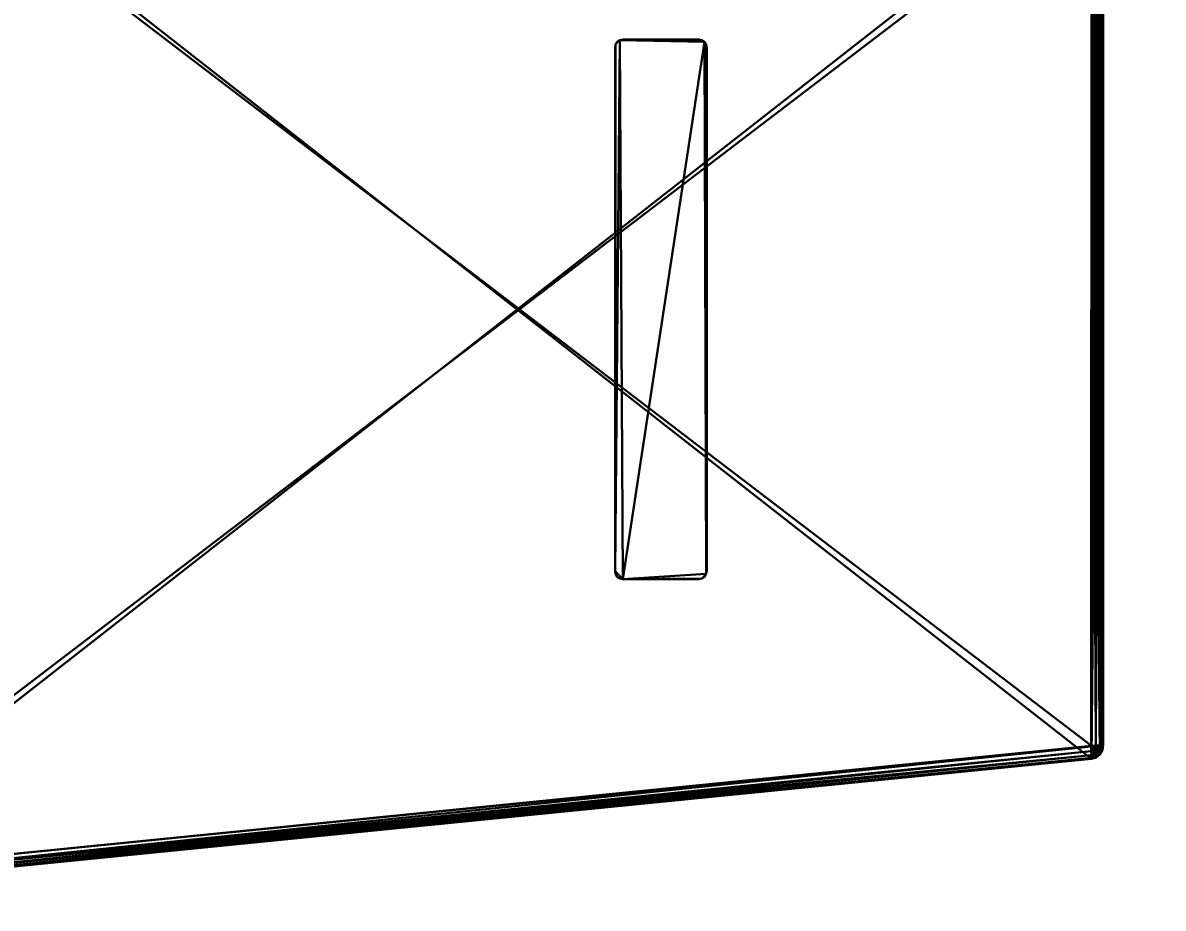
# Model space of a CAD drawing. Header units: millimetres. Extents: x 31518 to 88853, y -87450 to 166285.
# Drawn here: x 68456 to 70241, y -84200 to -82813 of the extents above; entities that cross this region are included whole.
import ezdxf

# ---------------------------------------------------------------- set-up
doc = ezdxf.new("R2010")
doc.units = ezdxf.units.MM
doc.styles.add('ROMANS', font='SIMHEI_0.TTF')
doc.dimstyles.new('60', dxfattribs={"dimscale": 60, "dimtxt": 2.5, "dimasz": 1.25, "dimexe": 1.5, "dimexo": 0, "dimgap": 1, "dimtad": 1, "dimdec": 0, "dimzin": 0, "dimdsep": 46, "dimtxsty": 'ROMANS', "dimblk": 'OBLIQUE', "dimcen": 0, "dimdle": 1.5, "dimclrd": 105, "dimclre": 105, "dimclrt": 112, "dimadec": 0, "dimazin": 0, "dimtfac": 1, "dimtdec": 0, "dimtix": 1, "dimtofl": 0, "dimtmove": 2, "dimatfit": 2, "dimldrblk": 'DOT', "dimfxl": 1.5, "dimtolj": 1, "dimtzin": 0, "dimlwd": 13, "dimlwe": 13, "dimarcsym": 0})

# ---------------------------------------------------------------- blocks, each defined once
blk = doc.blocks.new('*U47')
at = {"color": 30}
mesh = blk.add_polyface(dxfattribs=at)
corners = [(111.1, 37.5), (110.72, 102.42), (121.81, 102.21), (110.1, 38.5), (122.03, 38.12), (122.1, 101.5), (121.1, 102.5), (110.18, 101.88), (110.4, 37.79), (121.49, 37.58), (122.1, 38.5), (122.03, 101.88), (121.49, 102.42), (111.1, 102.5), (110.4, 102.21), (110.1, 101.5), (110.18, 38.12), (110.72, 37.58), (121.1, 37.5), (121.81, 37.79)]
mesh.append_faces([[corners[k] for k in face] for face in [(5, 4, 10), (2, 5, 11), (6, 2, 12), (1, 6, 13), (7, 1, 14), (3, 7, 15), (8, 3, 16), (0, 8, 17), (9, 0, 18), (4, 9, 19)]], dxfattribs={"vtx0": -1, "color": 30})
mesh.append_faces([[corners[k] for k in face] for face in [(0, 2, 1), (0, 1, 3), (2, 0, 4), (2, 4, 5), (1, 2, 6), (3, 1, 7), (0, 3, 8), (4, 0, 9)]], dxfattribs={"vtx0": -1, "vtx1": -1, "vtx2": -1, "color": 30})
mesh = blk.add_polyface(dxfattribs=at)
corners = [(111.1, 37.5, -65), (110.72, 102.42, -65), (121.81, 102.21, -65), (110.1, 38.5, -65), (122.03, 38.12, -65), (122.1, 101.5, -65), (121.1, 102.5, -65), (110.18, 101.88, -65), (110.4, 37.79, -65), (121.49, 37.58, -65), (122.1, 38.5, -65), (122.03, 101.88, -65), (121.49, 102.42, -65), (111.1, 102.5, -65), (110.4, 102.21, -65), (110.1, 101.5, -65), (110.18, 38.12, -65), (110.72, 37.58, -65), (121.1, 37.5, -65), (121.81, 37.79, -65)]
mesh.append_faces([[corners[k] for k in face] for face in [(0, 1, 2), (0, 3, 1), (2, 4, 0), (2, 5, 4), (1, 6, 2), (3, 7, 1), (0, 8, 3), (4, 9, 0)]], dxfattribs={"vtx0": -1, "vtx1": -1, "vtx2": -1, "color": 30})
mesh.append_faces([[corners[k] for k in face] for face in [(5, 10, 4), (2, 11, 5), (6, 12, 2), (1, 13, 6), (7, 14, 1), (3, 15, 7), (8, 16, 3), (0, 17, 8), (9, 18, 0), (4, 19, 9)]], dxfattribs={"vtx2": -1, "color": 30})
mesh = blk.add_polyface(dxfattribs=at)
corners = [(110.1, 101.5), (110.18, 101.88), (110.1, 101.5, -65), (110.18, 101.88, -65), (110.4, 102.21), (110.4, 102.21, -65), (110.72, 102.42), (110.72, 102.42, -65), (111.1, 102.5, -65), (111.1, 102.5)]
mesh.append_faces([[corners[k] for k in face] for face in [(6, 8, 7)]], dxfattribs={"vtx0": -1, "color": 30})
mesh.append_faces([[corners[k] for k in face] for face in [(0, 1, 2)]], dxfattribs={"vtx1": -1, "color": 30})
mesh.append_faces([[corners[k] for k in face] for face in [(1, 3, 2), (1, 4, 5), (5, 3, 1), (6, 7, 5), (5, 4, 6), (6, 9, 8)]], dxfattribs={"vtx2": -1, "color": 30})
mesh = blk.add_polyface(dxfattribs=at)
corners = [(111.1, 102.5), (121.1, 102.5), (121.1, 102.5, -65), (111.1, 102.5, -65)]
mesh.append_faces([[corners[k] for k in face] for face in [(0, 1, 2), (2, 3, 0)]], dxfattribs={"vtx2": -1, "color": 30})
mesh = blk.add_polyface(dxfattribs=at)
corners = [(121.1, 102.5), (121.49, 102.42), (121.1, 102.5, -65), (121.49, 102.42, -65), (121.81, 102.21), (121.81, 102.21, -65), (122.03, 101.88), (122.03, 101.88, -65), (122.1, 101.5), (122.1, 101.5, -65)]
mesh.append_faces([[corners[k] for k in face] for face in [(7, 8, 9)]], dxfattribs={"vtx0": -1, "color": 30})
mesh.append_faces([[corners[k] for k in face] for face in [(0, 1, 2)]], dxfattribs={"vtx1": -1, "color": 30})
mesh.append_faces([[corners[k] for k in face] for face in [(1, 3, 2), (3, 1, 4), (4, 5, 3), (4, 6, 7), (7, 5, 4), (7, 6, 8)]], dxfattribs={"vtx2": -1, "color": 30})
mesh = blk.add_polyface(dxfattribs=at)
corners = [(110.1, 101.5, -65), (110.1, 38.5, -65), (110.1, 38.5), (110.1, 101.5)]
mesh.append_faces([[corners[k] for k in face] for face in [(0, 1, 2), (2, 3, 0)]], dxfattribs={"vtx2": -1, "color": 30})
mesh = blk.add_polyface(dxfattribs=at)
corners = [(122.1, 101.5), (122.1, 38.5), (122.1, 101.5, -65), (122.1, 38.5, -65)]
mesh.append_faces([[corners[k] for k in face] for face in [(0, 1, 2)]], dxfattribs={"vtx1": -1, "color": 30})
mesh.append_faces([[corners[k] for k in face] for face in [(1, 3, 2)]], dxfattribs={"vtx2": -1, "color": 30})
mesh = blk.add_polyface(dxfattribs=at)
corners = [(111.1, 37.5), (110.72, 37.58), (111.1, 37.5, -65), (110.72, 37.58, -65), (110.4, 37.79), (110.4, 37.79, -65), (110.18, 38.12), (110.18, 38.12, -65), (110.1, 38.5), (110.1, 38.5, -65)]
mesh.append_faces([[corners[k] for k in face] for face in [(7, 8, 9)]], dxfattribs={"vtx0": -1, "color": 30})
mesh.append_faces([[corners[k] for k in face] for face in [(0, 1, 2)]], dxfattribs={"vtx1": -1, "color": 30})
mesh.append_faces([[corners[k] for k in face] for face in [(1, 3, 2), (3, 1, 4), (4, 5, 3), (4, 6, 7), (7, 5, 4), (7, 6, 8)]], dxfattribs={"vtx2": -1, "color": 30})
mesh = blk.add_polyface(dxfattribs=at)
corners = [(122.1, 38.5), (122.03, 38.12), (122.1, 38.5, -65), (122.03, 38.12, -65), (121.81, 37.79), (121.81, 37.79, -65), (121.49, 37.58), (121.49, 37.58, -65), (121.1, 37.5, -65), (121.1, 37.5)]
mesh.append_faces([[corners[k] for k in face] for face in [(6, 8, 7)]], dxfattribs={"vtx0": -1, "color": 30})
mesh.append_faces([[corners[k] for k in face] for face in [(0, 1, 2)]], dxfattribs={"vtx1": -1, "color": 30})
mesh.append_faces([[corners[k] for k in face] for face in [(1, 3, 2), (1, 4, 5), (5, 3, 1), (6, 7, 5), (5, 4, 6), (6, 9, 8)]], dxfattribs={"vtx2": -1, "color": 30})
mesh = blk.add_polyface(dxfattribs=at)
corners = [(121.1, 37.5), (111.1, 37.5, -65), (121.1, 37.5, -65), (111.1, 37.5)]
mesh.append_faces([[corners[k] for k in face] for face in [(0, 1, 2)]], dxfattribs={"vtx0": -1, "color": 30})
mesh.append_faces([[corners[k] for k in face] for face in [(0, 3, 1)]], dxfattribs={"vtx2": -1, "color": 30})
blk = doc.blocks.new('*U49')
at = {"color": 30}
mesh = blk.add_polyface(dxfattribs=at)
corners = [(172.5, 15.86, 5), (173.91, 16.9, 5), (173.59, 123.63, 5), (172.5, 124.14, 5), (174, 122.5, 5), (173.1, 16.01, 5), (0, 0, 5), (0, 140, 5), (173.1, 123.99, 5), (173.91, 123.1, 5), (174, 17.5, 5), (173.59, 16.37, 5)]
mesh.append_faces([[corners[k] for k in face] for face in [(0, 1, 2), (2, 3, 0), (1, 4, 2)]], dxfattribs={"vtx0": -1, "vtx1": -1, "vtx2": -1, "color": 30})
mesh.append_faces([[corners[k] for k in face] for face in [(3, 6, 0)]], dxfattribs={"vtx0": -1, "vtx2": -1, "color": 30})
mesh.append_faces([[corners[k] for k in face] for face in [(0, 5, 1)]], dxfattribs={"vtx1": -1, "vtx2": -1, "color": 30})
mesh.append_faces([[corners[k] for k in face] for face in [(3, 7, 6), (2, 8, 3), (4, 9, 2), (1, 10, 4), (5, 11, 1)]], dxfattribs={"vtx2": -1, "color": 30})
mesh = blk.add_polyface(dxfattribs=at)
corners = [(0, 138.49), (172.48, 17.41), (172.46, 122.61), (0, 1.51), (172.5, 122.59), (172.48, 122.62), (172.46, 122.63)]
mesh.append_faces([[corners[k] for k in face] for face in [(0, 1, 3), (2, 5, 4), (5, 2, 6)]], dxfattribs={"vtx0": -1, "color": 30})
mesh.append_faces([[corners[k] for k in face] for face in [(0, 2, 1)]], dxfattribs={"vtx2": -1, "color": 30})
mesh = blk.add_polyface(dxfattribs=at)
corners = [(174, 17.5, 1.41), (173.99, 17.5, 1.35), (174, 122.5, 1.46), (173.89, 17.5, 0.93), (174, 17.5, 1.43), (173.89, 122.5, 0.93), (173.56, 122.52, 0.44), (173.56, 17.48, 0.44), (173.07, 17.46, 0.11), (173.07, 122.54, 0.11), (172.5, 17.43, 0), (172.5, 122.57, 0), (172.5, 17.43), (172.5, 122.57)]
mesh.append_faces([[corners[k] for k in face] for face in [(0, 1, 4)]], dxfattribs={"vtx0": -1, "color": 30})
mesh.append_faces([[corners[k] for k in face] for face in [(0, 1, 2)]], dxfattribs={"vtx0": -1, "vtx1": -1, "color": 30})
mesh.append_faces([[corners[k] for k in face] for face in [(5, 3, 6)]], dxfattribs={"vtx1": -1, "color": 30})
mesh.append_faces([[corners[k] for k in face] for face in [(1, 3, 2), (8, 10, 11), (10, 12, 11)]], dxfattribs={"vtx1": -1, "vtx2": -1, "color": 30})
mesh.append_faces([[corners[k] for k in face] for face in [(3, 5, 2), (3, 7, 6), (6, 7, 8), (8, 9, 6), (11, 9, 8), (12, 13, 11)]], dxfattribs={"vtx2": -1, "color": 30})
mesh = blk.add_polyface(dxfattribs=at)
corners = [(174, 17.5, 1.5), (174, 122.5, 5), (174, 17.5, 5), (174, 122.5, 1.5)]
mesh.append_faces([[corners[k] for k in face] for face in [(0, 1, 2)]], dxfattribs={"vtx0": -1, "color": 30})
mesh.append_faces([[corners[k] for k in face] for face in [(0, 3, 1)]], dxfattribs={"vtx2": -1, "color": 30})
mesh = blk.add_polyface(dxfattribs=at)
corners = [(172.5, 15.86, 1.5), (0, 0, 1.5), (172.5, 15.86, 1.46), (0, 0.11, 0.93), (0, 0.44, 0.44), (172.48, 16.3, 0.44), (172.5, 15.98, 0.93), (0, 0.93, 0.11), (172.46, 16.79, 0.11), (172.44, 17.36), (172.44, 17.36, 0), (0, 1.51)]
mesh.append_faces([[corners[k] for k in face] for face in [(0, 1, 2)]], dxfattribs={"color": 30})
mesh.append_faces([[corners[k] for k in face] for face in [(5, 7, 8)]], dxfattribs={"vtx0": -1, "color": 30})
mesh.append_faces([[corners[k] for k in face] for face in [(7, 9, 10)]], dxfattribs={"vtx0": -1, "vtx2": -1, "color": 30})
mesh.append_faces([[corners[k] for k in face] for face in [(3, 4, 5), (5, 6, 3), (5, 4, 7), (10, 8, 7), (7, 11, 9)]], dxfattribs={"vtx2": -1, "color": 30})
mesh = blk.add_polyface(dxfattribs=at)
corners = [(172.43, 17.43, 0), (173.04, 17.21, 0.11), (173.07, 17.46, 0.11), (172.46, 16.79, 0.11), (172.71, 16.85, 0.11), (172.48, 16.3, 0.44), (172.47, 16.53, 0.25), (173.33, 17.47, 0.25), (173.56, 17.48, 0.44), (172.49, 16.12, 0.67), (172.5, 15.98, 0.93), (173.75, 17.49, 0.67), (173.89, 17.5, 0.93), (174, 17.5, 1.43), (173.99, 17.5, 1.35), (173.91, 16.9, 1.5), (174, 17.5, 1.47), (173.8, 16.94, 0.93), (172.5, 15.86, 1.48), (173.1, 16.01, 1.5), (173.05, 16.11, 0.93), (172.5, 15.86, 1.5), (174, 17.5, 1.49), (172.5, 17.41), (172.91, 17, 0.11), (172.48, 17.38), (172.46, 17.37), (173.5, 17.05, 0.44), (173.27, 16.67, 0.44), (172.91, 16.41, 0.44), (173.51, 16.45, 0.93), (173.59, 16.37, 1.5)]
mesh.append_faces([[corners[k] for k in face] for face in [(0, 2, 1), (0, 4, 3), (5, 6, 3), (2, 8, 7), (5, 10, 9), (8, 12, 11), (18, 10, 21), (15, 16, 22), (16, 13, 22)]], dxfattribs={"color": 30})
mesh.append_faces([[corners[k] for k in face] for face in [(15, 13, 16), (14, 17, 12), (10, 19, 18), (19, 10, 20), (16, 14, 13), (23, 24, 25), (25, 4, 26), (2, 27, 1), (1, 28, 24), (24, 29, 4), (4, 5, 3), (8, 17, 27), (27, 30, 28), (28, 20, 29), (29, 10, 5), (17, 31, 30), (30, 19, 20)]], dxfattribs={"vtx0": -1, "color": 30})
mesh.append_faces([[corners[k] for k in face] for face in [(13, 15, 14)]], dxfattribs={"vtx0": -1, "vtx1": -1, "color": 30})
mesh.append_faces([[corners[k] for k in face] for face in [(14, 15, 17), (16, 12, 14)]], dxfattribs={"vtx0": -1, "vtx2": -1, "color": 30})
mesh.append_faces([[corners[k] for k in face] for face in [(12, 22, 16), (23, 1, 24), (25, 24, 4), (2, 8, 27), (1, 27, 28), (24, 28, 29), (4, 29, 5), (8, 12, 17), (27, 17, 30), (28, 30, 20), (29, 20, 10), (17, 15, 31), (30, 31, 19)]], dxfattribs={"vtx2": -1, "color": 30})
mesh = blk.add_polyface(dxfattribs=at)
corners = [(172.46, 16.79, 0.11), (172.44, 17.36), (172.45, 16.95, 0.08), (172.46, 16.79, 0.11), (172.48, 16.3, 0.44), (172.48, 16.3, 0.44), (172.5, 15.98, 0.93), (172.5, 15.98, 0.93), (172.5, 15.86, 1.5)]
mesh.append_faces([[corners[k] for k in face] for face in [(0, 2, 1), (7, 6, 8)]], dxfattribs={"vtx0": -1, "color": 30})
mesh.append_faces([[corners[k] for k in face] for face in [(2, 0, 3), (3, 4, 5), (5, 6, 7)]], dxfattribs={"vtx0": -1, "vtx1": -1, "color": 30})
mesh.append_faces([[corners[k] for k in face] for face in [(3, 0, 4), (5, 4, 6)]], dxfattribs={"vtx0": -1, "vtx2": -1, "color": 30})
mesh = blk.add_polyface(dxfattribs=at)
corners = [(173.07, 17.46, 0.11), (173.07, 17.46, 0.11), (172.76, 17.44, 0.05), (172.5, 17.43), (173.56, 17.48, 0.44), (173.56, 17.48, 0.44), (173.89, 17.5, 0.93), (173.89, 17.5, 0.93), (173.99, 17.5, 1.35)]
mesh.append_faces([[corners[k] for k in face] for face in [(2, 0, 3), (7, 6, 8)]], dxfattribs={"vtx0": -1, "color": 30})
mesh.append_faces([[corners[k] for k in face] for face in [(0, 4, 5), (5, 6, 7)]], dxfattribs={"vtx0": -1, "vtx1": -1, "color": 30})
mesh.append_faces([[corners[k] for k in face] for face in [(0, 2, 1), (0, 1, 4), (5, 4, 6)]], dxfattribs={"vtx0": -1, "vtx2": -1, "color": 30})
mesh = blk.add_polyface(dxfattribs=at)
corners = [(172.5, 15.86, 5), (173.1, 16.01, 1.5), (173.1, 16.01, 5), (172.5, 15.86, 1.5), (173.59, 16.37, 5), (173.59, 16.37, 1.5), (173.91, 16.9, 1.5), (173.91, 16.9, 5), (174, 17.5, 1.5), (174, 17.5, 5)]
mesh.append_faces([[corners[k] for k in face] for face in [(0, 1, 2)]], dxfattribs={"vtx0": -1, "color": 30})
mesh.append_faces([[corners[k] for k in face] for face in [(2, 1, 4)]], dxfattribs={"vtx1": -1, "color": 30})
mesh.append_faces([[corners[k] for k in face] for face in [(0, 3, 1), (1, 5, 4), (4, 5, 6), (6, 7, 4), (6, 8, 9), (9, 7, 6)]], dxfattribs={"vtx2": -1, "color": 30})
mesh = blk.add_polyface(dxfattribs=at)
corners = [(0, 0, 1.5), (172.5, 15.86, 1.5), (0, 0, 5), (172.5, 15.86, 5)]
mesh.append_faces([[corners[k] for k in face] for face in [(0, 1, 2)]], dxfattribs={"vtx1": -1, "color": 30})
mesh.append_faces([[corners[k] for k in face] for face in [(1, 3, 2)]], dxfattribs={"vtx2": -1, "color": 30})
blk = doc.blocks.new('*U50')
at = {"color": 30}
mesh = blk.add_polyface(dxfattribs=at)
corners = [(172.5, 124.14, 5), (173.91, 123.1, 5), (173.59, 16.37, 5), (172.5, 15.86, 5), (174, 17.5, 5), (173.1, 123.99, 5), (0, 140, 5), (0, 0, 5), (173.1, 16.01, 5), (173.91, 16.9, 5), (174, 122.5, 5), (173.59, 123.63, 5)]
mesh.append_faces([[corners[k] for k in face] for face in [(0, 1, 2), (2, 3, 0), (1, 4, 2)]], dxfattribs={"vtx0": -1, "vtx1": -1, "vtx2": -1, "color": 30})
mesh.append_faces([[corners[k] for k in face] for face in [(3, 6, 0)]], dxfattribs={"vtx0": -1, "vtx2": -1, "color": 30})
mesh.append_faces([[corners[k] for k in face] for face in [(0, 5, 1)]], dxfattribs={"vtx1": -1, "vtx2": -1, "color": 30})
mesh.append_faces([[corners[k] for k in face] for face in [(3, 7, 6), (2, 8, 3), (4, 9, 2), (1, 10, 4), (5, 11, 1)]], dxfattribs={"vtx2": -1, "color": 30})
mesh = blk.add_polyface(dxfattribs=at)
corners = [(0, 138.49, 10), (172.48, 122.59, 10), (0, 1.51, 10), (172.46, 17.39, 10), (172.46, 122.63, 10), (172.5, 122.59, 10), (172.48, 122.62, 10), (172.5, 17.41, 10), (172.48, 17.38, 10), (172.46, 17.37, 10)]
mesh.append_faces([[corners[k] for k in face] for face in [(1, 2, 3), (4, 5, 6), (3, 8, 7), (8, 3, 9)]], dxfattribs={"vtx0": -1, "color": 30})
mesh.append_faces([[corners[k] for k in face] for face in [(0, 2, 1)]], dxfattribs={"vtx1": -1, "color": 30})
mesh.append_faces([[corners[k] for k in face] for face in [(4, 1, 5)]], dxfattribs={"vtx2": -1, "color": 30})
mesh = blk.add_polyface(dxfattribs=at)
corners = [(174, 17.5, 8.5), (174, 122.5, 8.54), (174, 122.5, 8.59), (173.89, 122.5, 9.07), (173.56, 122.52, 9.56), (173.56, 17.48, 9.56), (173.89, 17.5, 9.07), (173.07, 122.54, 9.89), (173.07, 17.46, 9.89), (172.5, 122.57, 10), (172.5, 17.43, 10), (172.5, 17.43, 10), (172.5, 122.57, 10)]
mesh.append_faces([[corners[k] for k in face] for face in [(0, 1, 2)]], dxfattribs={"color": 30})
mesh.append_faces([[corners[k] for k in face] for face in [(5, 7, 8)]], dxfattribs={"vtx0": -1, "color": 30})
mesh.append_faces([[corners[k] for k in face] for face in [(9, 11, 10)]], dxfattribs={"vtx0": -1, "vtx2": -1, "color": 30})
mesh.append_faces([[corners[k] for k in face] for face in [(7, 9, 10)]], dxfattribs={"vtx1": -1, "vtx2": -1, "color": 30})
mesh.append_faces([[corners[k] for k in face] for face in [(3, 4, 5), (5, 6, 3), (5, 4, 7), (10, 8, 7), (9, 12, 11)]], dxfattribs={"vtx2": -1, "color": 30})
mesh = blk.add_polyface(dxfattribs=at)
corners = [(174, 122.5, 8.5), (174, 17.5, 5), (174, 122.5, 5), (174, 17.5, 8.5)]
mesh.append_faces([[corners[k] for k in face] for face in [(0, 1, 2)]], dxfattribs={"vtx0": -1, "color": 30})
mesh.append_faces([[corners[k] for k in face] for face in [(0, 3, 1)]], dxfattribs={"vtx2": -1, "color": 30})
at = {"color": 0}
mesh = blk.add_polyface(dxfattribs=at)
corners = [(0, 0, 8.5), (172.5, 15.86, 8.5), (172.5, 15.86, 8.54), (172.48, 16.3, 9.56), (0, 0.44, 9.56), (0, 0.11, 9.07), (172.5, 15.98, 9.07), (172.46, 16.79, 9.89), (0, 0.93, 9.89), (172.44, 17.36, 10), (0, 1.51, 10), (172.44, 17.36, 10)]
mesh.append_faces([[corners[k] for k in face] for face in [(0, 1, 2)]], dxfattribs={"color": 0})
mesh.append_faces([[corners[k] for k in face] for face in [(4, 7, 8)]], dxfattribs={"vtx0": -1, "color": 0})
mesh.append_faces([[corners[k] for k in face] for face in [(9, 10, 8)]], dxfattribs={"vtx0": -1, "vtx2": -1, "color": 0})
mesh.append_faces([[corners[k] for k in face] for face in [(3, 4, 5), (5, 6, 3), (4, 3, 7), (8, 7, 9), (9, 11, 10)]], dxfattribs={"vtx2": -1, "color": 0})
mesh = blk.add_polyface(dxfattribs=at)
corners = [(172.46, 16.79, 9.89), (172.44, 17.36, 10), (172.45, 17.04, 9.94), (172.46, 16.79, 9.89), (172.48, 16.3, 9.56), (172.48, 16.3, 9.56), (172.5, 15.98, 9.07), (172.5, 15.98, 9.07), (172.5, 15.86, 8.5)]
mesh.append_faces([[corners[k] for k in face] for face in [(0, 2, 1), (7, 6, 8)]], dxfattribs={"vtx0": -1, "color": 0})
mesh.append_faces([[corners[k] for k in face] for face in [(2, 0, 3), (3, 4, 5), (5, 6, 7)]], dxfattribs={"vtx0": -1, "vtx1": -1, "color": 0})
mesh.append_faces([[corners[k] for k in face] for face in [(3, 0, 4), (5, 4, 6)]], dxfattribs={"vtx0": -1, "vtx2": -1, "color": 0})
mesh = blk.add_polyface(dxfattribs=at)
corners = [(172.46, 17.37, 10), (172.45, 17.4, 10), (172.48, 17.38, 10), (172.47, 17.4, 10), (172.5, 17.41, 10), (173.07, 17.46, 9.89), (173.33, 17.47, 9.75), (173.56, 17.48, 9.56), (172.48, 16.3, 9.56), (172.46, 16.79, 9.89), (172.47, 16.53, 9.75), (173.75, 17.49, 9.33), (173.89, 17.5, 9.07), (172.49, 16.12, 9.33), (172.5, 15.98, 9.07), (173.05, 16.11, 9.07), (172.5, 15.86, 8.52), (173.1, 16.01, 8.5), (173.91, 16.9, 8.5), (173.8, 16.94, 9.07), (174, 17.5, 8.5), (174, 17.5, 8.5), (172.5, 15.86, 8.52), (172.5, 15.86, 8.5), (172.91, 17, 9.89), (172.71, 16.85, 9.89), (173.04, 17.21, 9.89), (172.91, 16.41, 9.56), (173.27, 16.67, 9.56), (173.5, 17.05, 9.56), (173.51, 16.45, 9.07), (173.59, 16.37, 8.5)]
mesh.append_faces([[corners[k] for k in face] for face in [(0, 2, 1), (2, 4, 3), (5, 7, 6), (8, 10, 9), (7, 12, 11), (8, 14, 13), (12, 20, 21), (22, 23, 14), (21, 18, 20)]], dxfattribs={"color": 0})
mesh.append_faces([[corners[k] for k in face] for face in [(15, 16, 17), (18, 12, 19), (12, 18, 20), (0, 24, 2), (2, 26, 4), (9, 27, 25), (25, 28, 24), (24, 29, 26), (26, 7, 5), (8, 15, 27), (27, 30, 28), (28, 19, 29), (29, 12, 7), (15, 31, 30), (30, 18, 19)]], dxfattribs={"vtx0": -1, "color": 0})
mesh.append_faces([[corners[k] for k in face] for face in [(14, 16, 15)]], dxfattribs={"vtx1": -1, "color": 0})
mesh.append_faces([[corners[k] for k in face] for face in [(0, 25, 24), (2, 24, 26), (9, 8, 27), (25, 27, 28), (24, 28, 29), (26, 29, 7), (8, 14, 15), (27, 15, 30), (28, 30, 19), (29, 19, 12), (15, 17, 31), (30, 31, 18)]], dxfattribs={"vtx2": -1, "color": 0})
mesh = blk.add_polyface(dxfattribs=at)
corners = [(173.07, 17.46, 9.89), (173.07, 17.46, 9.89), (172.5, 17.43, 10), (172.67, 17.44, 9.97), (173.56, 17.48, 9.56), (173.56, 17.48, 9.56), (173.89, 17.5, 9.07), (173.89, 17.5, 9.07), (174, 17.5, 8.5)]
mesh.append_faces([[corners[k] for k in face] for face in [(6, 7, 8)]], dxfattribs={"vtx0": -1, "color": 0})
mesh.append_faces([[corners[k] for k in face] for face in [(1, 4, 5), (5, 4, 6)]], dxfattribs={"vtx0": -1, "vtx1": -1, "color": 0})
mesh.append_faces([[corners[k] for k in face] for face in [(2, 0, 3), (1, 0, 4), (6, 4, 7)]], dxfattribs={"vtx0": -1, "vtx2": -1, "color": 0})
mesh.append_faces([[corners[k] for k in face] for face in [(0, 1, 2)]], dxfattribs={"vtx2": -1, "color": 0})
mesh = blk.add_polyface(dxfattribs=at)
corners = [(173.91, 16.9, 8.5), (173.91, 16.9, 5), (174, 17.5, 5), (174, 17.5, 8.5), (173.59, 16.37, 8.5), (173.59, 16.37, 5), (173.1, 16.01, 5), (173.1, 16.01, 8.5), (172.5, 15.86, 8.5), (172.5, 15.86, 5)]
mesh.append_faces([[corners[k] for k in face] for face in [(1, 4, 5)]], dxfattribs={"vtx0": -1, "color": 0})
mesh.append_faces([[corners[k] for k in face] for face in [(5, 4, 6)]], dxfattribs={"vtx1": -1, "color": 0})
mesh.append_faces([[corners[k] for k in face] for face in [(0, 1, 2), (2, 3, 0), (1, 0, 4), (4, 7, 6), (6, 7, 8), (8, 9, 6)]], dxfattribs={"vtx2": -1, "color": 0})
mesh = blk.add_polyface(dxfattribs=at)
corners = [(0, 0, 5), (172.5, 15.86, 5), (172.5, 15.86, 8.5), (0, 0, 8.5)]
mesh.append_faces([[corners[k] for k in face] for face in [(0, 1, 2), (2, 3, 0)]], dxfattribs={"vtx2": -1, "color": 0})
blk = doc.blocks.new('_Oblique')
at = {"color": 0, "linetype": 'ByBlock', "lineweight": -2}
blk.add_line((-0.5, -0.5), (0.5, 0.5), dxfattribs=at)
blk = doc.blocks.new('*D117')
at = {"color": 105, "lineweight": 13, "transparency": 16777216}
for p, q in [((64700.5, -80391.2), (64700.5, -79018.8)), ((71420.5, -86111.2), (71420.5, -79018.8)), ((64610.5, -79108.8), (71510.5, -79108.8))]:
    blk.add_line(p, q, dxfattribs=at)
at = {"layer": 'Defpoints', "color": 0, "transparency": 16777216}
for p in [(71420.5, -79108.8), (64700.5, -80391.2), (71420.5, -86111.2)]:
    blk.add_point(p, dxfattribs=at)
at = {"color": 105, "lineweight": 13, "transparency": 16777216, "xscale": 75, "yscale": 75, "zscale": 75, "rotation": 180}
blk.add_blockref('_Oblique', (64700.5, -79108.8), dxfattribs=at)
at = {"color": 105, "lineweight": 13, "transparency": 16777216, "xscale": 75, "yscale": 75, "zscale": 75}
blk.add_blockref('_Oblique', (71420.5, -79108.8), dxfattribs=at)
at = {"color": 112, "transparency": 16777216, "insert": (68060.5, -78973), "char_height": 150, "attachment_point": 5, "style": 'ROMANS'}
blk.add_mtext('\\A1;6720', dxfattribs=at)
blk = doc.blocks.new('_Dot')
at = {"color": 0, "linetype": 'ByBlock', "lineweight": -2}
blk.add_line((-0.5, 0), (-1, 0), dxfattribs=at)
at = {"color": 0, "linetype": 'ByBlock', "const_width": 0.5}
blk.add_lwpolyline([(-0.25, 0, 1), (0.25, 0, 1)], format="xyb", close=True, dxfattribs=at)

msp = doc.modelspace()

# ---------------------------------------------------------------- block references
at = {"xscale": 11.95401999995374, "yscale": 13, "zscale": 13}
for name in ['*U49', '*U50', '*U47']:
    msp.add_blockref(name, (68067.1, -84171.8, 660), dxfattribs=at)

# ---------------------------------------------------------------- dimensions: what is measured, and where the dimension line sits
at = {"color": 2}
dim = msp.add_linear_dim(base=(71420.5, -79108.8), p1=(64700.5, -80391.2), p2=(71420.5, -86111.2), dimstyle='60', dxfattribs=at)
dim.commit()
dim.dimension.update_dxf_attribs({"geometry": '*D117', "text_midpoint": (68060.5, -78973)})

doc.saveas('drawing.dxf')
